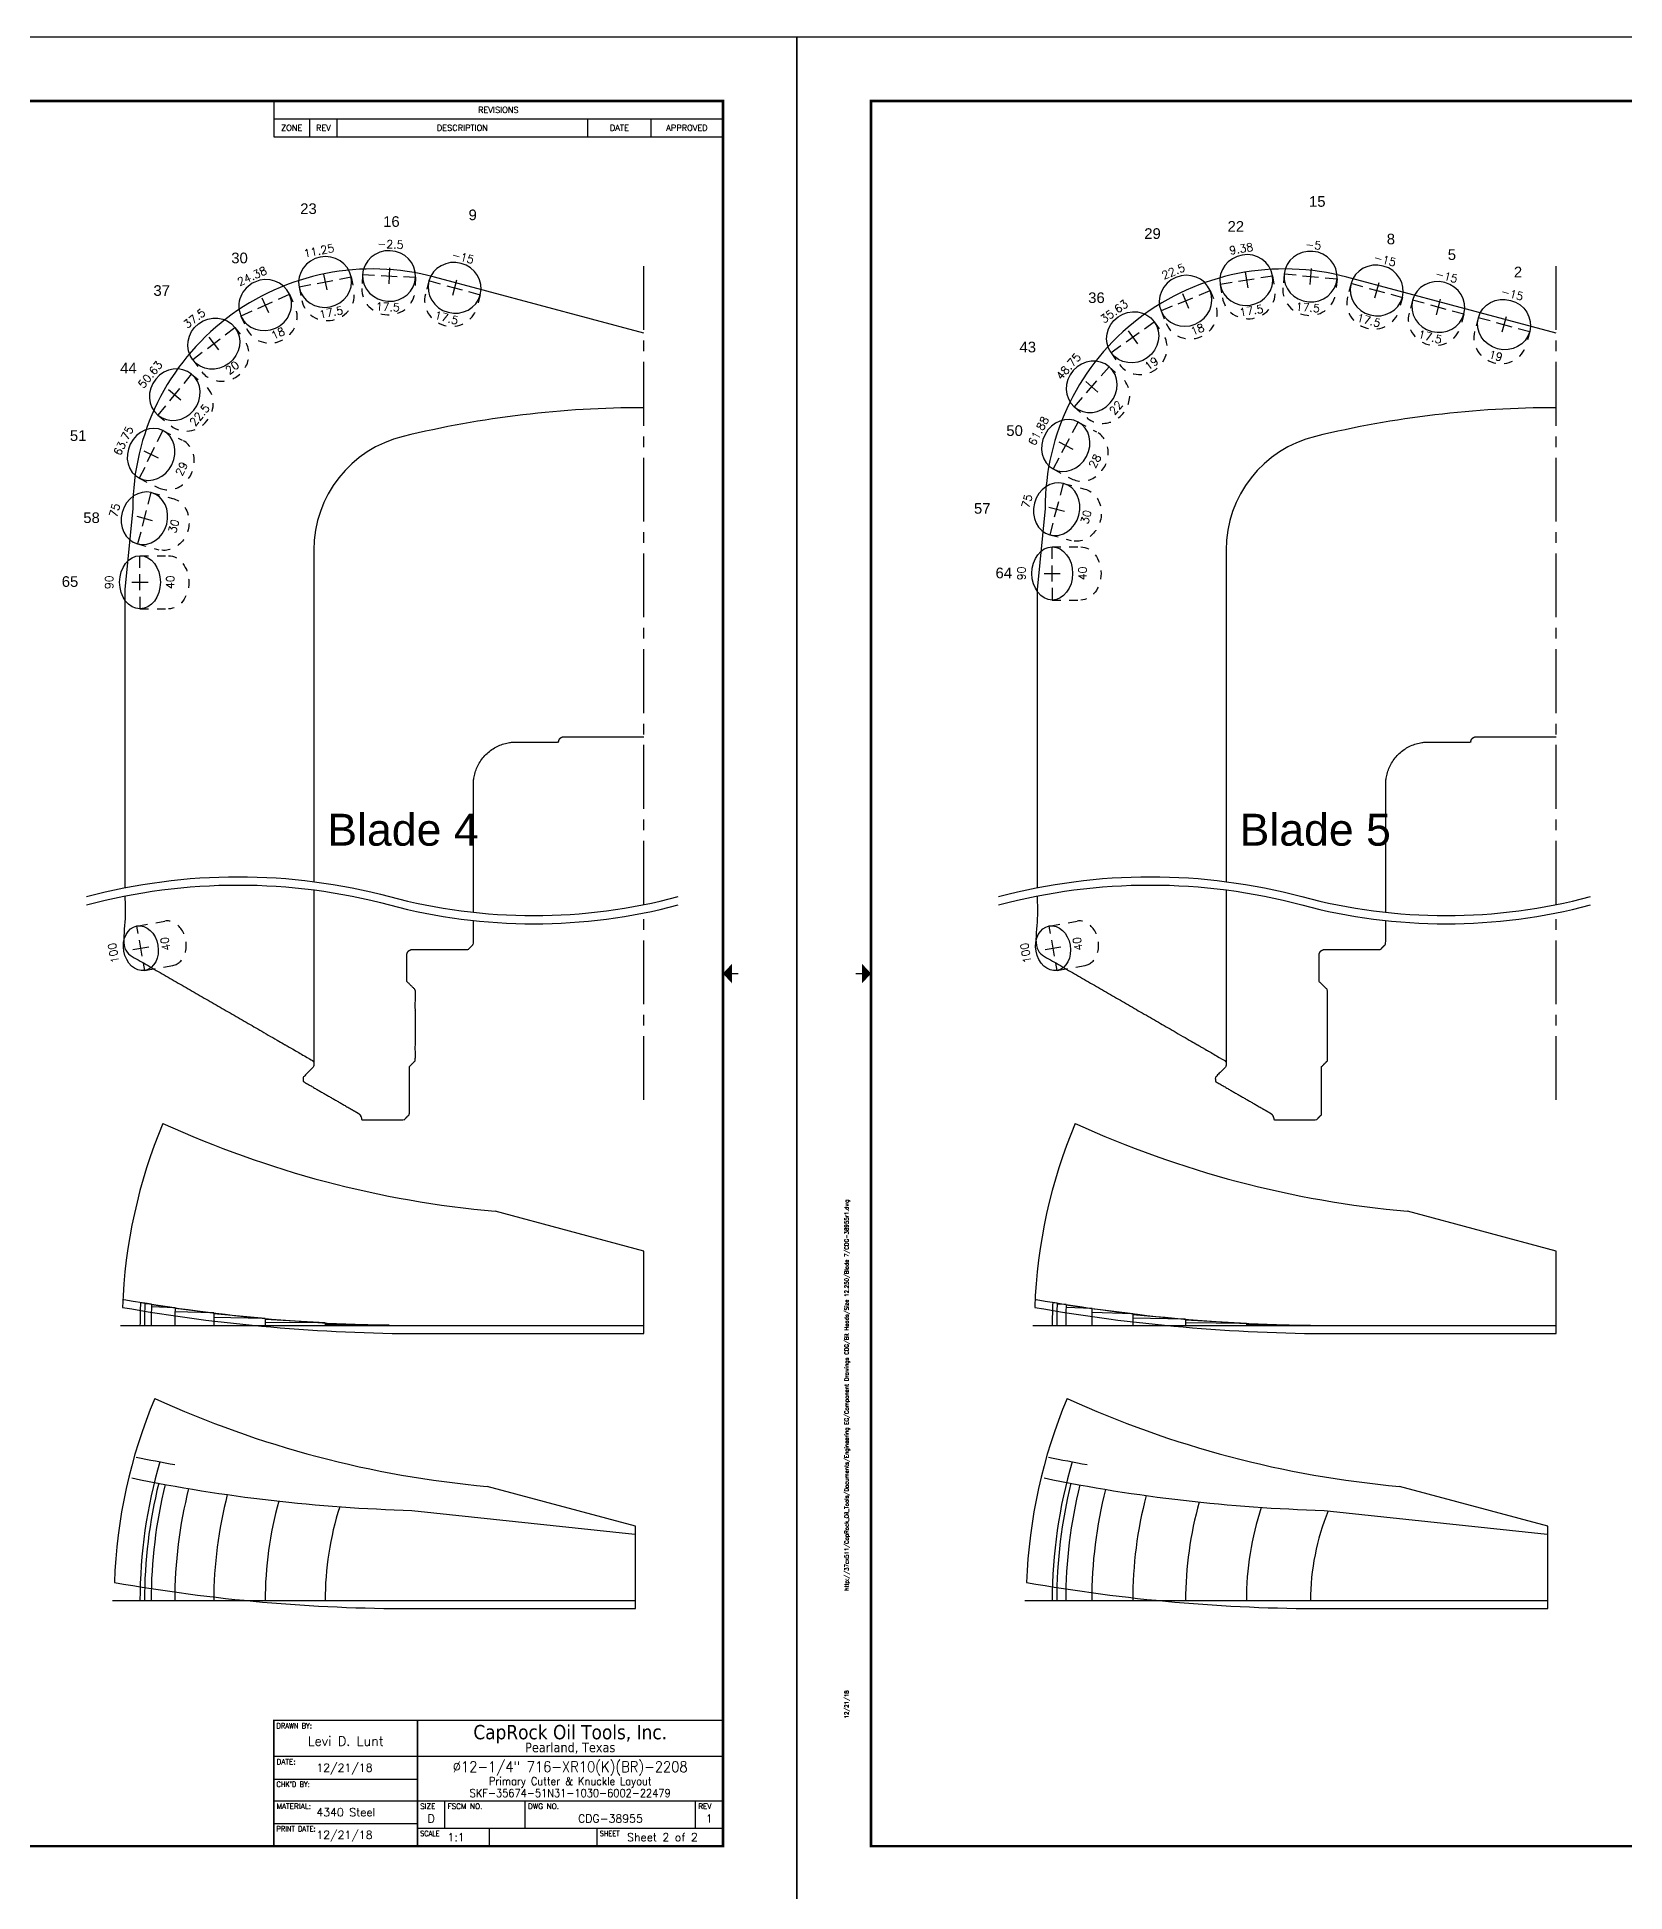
# Model space of a CAD drawing. Header units: inches. Extents: x -35.5 to 32.5, y -59 to 0.4.
# Drawn here: x -10.39 to 8.25, y -36.75 to -14.97 of the extents above; entities that cross this region are included whole.
import ezdxf
from ezdxf.enums import TextEntityAlignment as Align

# ---------------------------------------------------------------- set-up
doc = ezdxf.new("R2010")
doc.units = ezdxf.units.IN
doc.header["$MEASUREMENT"] = 0
doc.header["$PDMODE"] = 35
doc.linetypes.add('CENTER2', pattern=[1.125, 0.75, -0.125, 0.125, -0.125])
doc.linetypes.add('HIDDEN2', pattern=[0.1875, 0.125, -0.0625])
doc.layers.get('Defpoints').update_dxf_attribs({"color": 10})
doc.layers.add('Blade_4', color=7, linetype='Continuous', true_color=0x00cccc)
doc.layers.add('Blade_5', color=7, linetype='Continuous', true_color=0x0066cc)
for name, color, linetype in [('CLine', 5, 'CENTER2'), ('TEXT', 3, 'Continuous'), ('Title Block', 7, 'Continuous')]:
    doc.layers.add(name, color=color, linetype=linetype)
doc.styles.add('Block', font='tahoma.ttf')
doc.styles.add('RomanD', font='romand.shx', dxfattribs={"width": 0.9})
doc.styles.add('RomanS', font='romans')
doc.styles.get("Standard").update_dxf_attribs({"font": 'arial.ttf'})

# ---------------------------------------------------------------- blocks, each defined once
blk = doc.blocks.new('COT_Dblock')
at = {"layer": 'Defpoints'}
blk.add_point((33.812, 21.812), dxfattribs=at)
at = {"layer": 'Title Block'}
for p, q in [((27.857, 21.25), (27.857, 20.828)), ((27.857, 21.039), (33.13, 21.039)), ((28.278, 20.828), (28.278, 21.039)), ((28.599, 20.828), (28.599, 21.039)), ((31.544, 20.828), (31.544, 21.039)), ((32.286, 20.828), (32.286, 21.039)), ((27.857, 20.828), (33.13, 20.828)), ((29.544, 1.805), (27.857, 1.805)), ((27.857, 1.539), (29.544, 1.539)), ((27.857, 1.282), (33.13, 1.282)), ((29.865, 0.961), (29.865, 1.282)), ((30.81, 0.961), (30.81, 1.282)), ((32.809, 0.961), (32.809, 1.282)), ((27.857, 1.016), (29.544, 1.016)), ((29.544, 0.961), (33.13, 0.961)), ((30.388, 0.75), (30.388, 0.961)), ((31.653, 0.75), (31.653, 0.961))]:
    blk.add_line(p, q, dxfattribs=at)
at = {"layer": 'Title Block', "color": 8}
blk.add_lwpolyline([(0, 0), (34, 0), (34, 22), (0, 22)], close=True, dxfattribs=at)
at = {"layer": 'Title Block', "const_width": 0.03}
blk.add_lwpolyline([(33.13, 21.25), (0.87, 21.25), (0.87, 0.75), (33.13, 0.75)], close=True, dxfattribs=at)
at = {"layer": 'Title Block'}
for points, const_width in [([(0.69, 11), (0.765, 11)], 0.015), ([(33.31, 11), (33.235, 11)], 0.015), ([(27.857, 0.75), (27.857, 2.227), (33.13, 2.227)], 0.0169), ([(29.544, 0.75), (29.544, 2.227)], 0.0169), ([(29.544, 1.805), (33.13, 1.805)], 0.0169)]:
    blk.add_lwpolyline(points, dxfattribs=dict(at, const_width=const_width))
for points in [[(0.765, 10.887), (0.765, 11.113), (0.87, 11)], [(33.235, 10.887), (33.235, 11.113), (33.13, 11)]]:
    blk.add_solid(points, dxfattribs=at)
for s, height, style, p in [('REVISIONS', 0.0703, 'RomanS', (30.493, 21.145)), ('ZONE', 0.0703, 'RomanS', (28.067, 20.934)), ('REV', 0.0703, 'RomanS', (28.439, 20.934)), ('DESCRIPTION', 0.07031, 'RomanS', (30.071, 20.934)), ('DATE', 0.0703, 'RomanS', (31.915, 20.934)), ('APPROVED', 0.0703, 'RomanS', (32.708, 20.934)), ('CapRock Oil Tools, Inc.', 0.16875, 'Block', (31.337, 2.09)), ('Pearland, Texas', 0.1125, 'Block', (31.337, 1.91))]:
    blk.add_text(s, height=height, dxfattribs=dict(at, style=style)).set_placement(p, align=Align.MIDDLE_CENTER)
at = {"layer": 'Title Block', "style": 'RomanS'}
for s, width, p in [('DRAWN BY:', 0.86, (27.888, 2.195)), ("CHK'D BY:", 0.91, (27.888, 1.508)), ('PRINT DATE:', 0.78, (27.888, 0.985)), ('SCALE', 0.9, (29.575, 0.93)), ('SHEET', 0.9, (31.685, 0.93))]:
    blk.add_text(s, height=0.0625, dxfattribs=dict(at, width=width)).set_placement(p, align=Align.TOP_LEFT)
for s, p in [('DATE:', (27.888, 1.773)), ('MATERIAL:', (27.888, 1.25)), ('SIZE', (29.575, 1.25)), ('FSCM NO.', (29.896, 1.25)), ('DWG NO.', (30.841, 1.25)), ('REV', (32.841, 1.25))]:
    blk.add_text(s, height=0.0625, dxfattribs=at).set_placement(p, align=Align.TOP_LEFT)
at = {"layer": 'Title Block', "color": 3, "style": 'RomanS'}
blk.add_text('D', height=0.094, dxfattribs=at).set_placement((29.704, 1.121), align=Align.TOP_CENTER)
at = {"layer": 'Title Block', "color": 1, "style": 'RomanS', "flags": 8}
for tag, p in [('FNAME', (0.62, 3.75)), ('REVDATE', (0.62, 2.25)), ('USER', (0.62, 0.75))]:
    blk.add_attdef(tag, text='', height=0.047, rotation=90, dxfattribs=at).set_placement(p, align=Align.BOTTOM_LEFT)
at = {"layer": 'Title Block', "color": 3, "style": 'RomanS', "flags": 8}
blk.add_attdef('DRAWN', text='', height=0.11, dxfattribs=at).set_placement((28.7, 1.984), align=Align.MIDDLE_CENTER)
at = {"layer": 'Title Block', "color": 3, "style": 'RomanD', "width": 0.9, "flags": 8}
for tag, height, p in [('TITL1', 0.125, (31.337, 1.684)), ('TITL2', 0.094, (31.337, 1.514)), ('TITL3', 0.094, (31.337, 1.374))]:
    blk.add_attdef(tag, text='', height=height, dxfattribs=at).set_placement(p, align=Align.MIDDLE_CENTER)
at = {"layer": 'Title Block', "color": 3, "style": 'RomanS', "flags": 8}
for tag, p in [('DDATE', (28.356, 1.672)), ('CHECK', (28.356, 1.406)), ('MATRL', (28.356, 1.149)), ('PDATE', (28.356, 0.883)), ('SCALE', (29.896, 0.855)), ('SHEET', (32.005, 0.855))]:
    blk.add_attdef(tag, text='', height=0.094, dxfattribs=at).set_placement(p, align=Align.MIDDLE_LEFT)
for tag, p in [('FSCM#', (30.337, 1.121)), ('DWG#', (31.81, 1.121)), ('REV#', (32.97, 1.121))]:
    blk.add_attdef(tag, text='', height=0.094, dxfattribs=at).set_placement(p, align=Align.TOP_CENTER)
blk = doc.blocks.new('CMark')
at = {"layer": 'CLine'}
for p, q in [((-0.094, 0), (0.094, 0)), ((0, 0.094), (0, -0.094))]:
    blk.add_line(p, q, dxfattribs=at)
blk = doc.blocks.new('1313@40')
for p, q in [((-0.265, 0), (-0.177, 0)), ((0.177, 0), (0.264, 0))]:
    blk.add_line(p, q)
at = {"color": 8, "linetype": 'HIDDEN2'}
for p, q in [((-0.265, 0), (-0.265, -0.334)), ((0.264, 0), (0.264, -0.334))]:
    blk.add_line(p, q, dxfattribs=at)
blk.add_ellipse((0, 0), major_axis=(0.265, 0), ratio=0.765974)
blk.add_ellipse((0, -0.334), major_axis=(-0.265, 0), ratio=0.765974, start_param=0, end_param=3.141593, dxfattribs=at)
blk.add_blockref('CMark', (0, 0))
at = {"style": 'RomanS'}
blk.add_text('40', height=0.094, dxfattribs=at).set_placement((0, -0.292), align=Align.MIDDLE_CENTER)
blk.add_attdef('ANG', text='', height=0.094, dxfattribs=at).set_placement((0, 0.251), align=Align.BOTTOM_CENTER)
blk = doc.blocks.new('1613@30')
for p, q in [((-0.17, 0), (-0.312, 0)), ((0.171, 0), (0.312, 0))]:
    blk.add_line(p, q)
at = {"color": 8, "linetype": 'HIDDEN2', "ltscale": 0.5}
blk.add_line((-0.312, 0), (-0.312, -0.26), dxfattribs=at)
at = {"color": 8, "linetype": 'HIDDEN2', "ltscale": 0.5, "flags": 128}
blk.add_lwpolyline([(0.312, 0), (0.312, -0.26)], dxfattribs=at)
at = {"extrusion": (0, 0, -1)}
blk.add_ellipse((0, 0), major_axis=(-0.312, 0), ratio=0.866025, start_param=-3.141592653589793, end_param=3.141592653589793, dxfattribs=at)
at = {"color": 8, "linetype": 'HIDDEN2', "ltscale": 0.5, "extrusion": (0, 0, -1)}
blk.add_ellipse((0, -0.26), major_axis=(-0.312, 0), ratio=0.866025, start_param=3.068877, end_param=6.355901, dxfattribs=at)
blk.add_blockref('CMark', (0, 0))
at = {"style": 'RomanS'}
blk.add_text('30', height=0.094, dxfattribs=at).set_placement((0, -0.356), align=Align.MIDDLE_CENTER)
blk.add_attdef('ANG', text='', height=0.094, dxfattribs=at).set_placement((0, 0.287), align=Align.BOTTOM_CENTER)
blk = doc.blocks.new('1613@17.5')
for p, q in [((-0.17, 0), (-0.312, 0)), ((0.171, 0), (0.312, 0))]:
    blk.add_line(p, q)
at = {"color": 8, "linetype": 'HIDDEN2', "ltscale": 0.5}
blk.add_line((-0.312, 0), (-0.312, -0.159), dxfattribs=at)
at = {"color": 8, "linetype": 'HIDDEN2', "ltscale": 0.5, "flags": 128}
blk.add_lwpolyline([(0.312, 0), (0.312, -0.159)], dxfattribs=at)
at = {"extrusion": (0, 0, -1)}
blk.add_ellipse((0, 0), major_axis=(-0.312, 0), ratio=0.953717, start_param=-3.141592653589793, end_param=3.141592653589793, dxfattribs=at)
at = {"color": 8, "linetype": 'HIDDEN2', "ltscale": 0.5}
blk.add_ellipse((0, -0.159), major_axis=(0.312, 0), ratio=0.953717, start_param=3.141593, end_param=6.283185, dxfattribs=at)
blk.add_blockref('CMark', (0, 0))
at = {"style": 'RomanS'}
blk.add_text('17.5', height=0.094, dxfattribs=at).set_placement((0, -0.364), align=Align.MIDDLE_CENTER)
blk.add_attdef('ANG', text='', height=0.094, dxfattribs=at).set_placement((0, 0.298), align=Align.BOTTOM_CENTER)
blk = doc.blocks.new('1613@18')
for p, q in [((-0.17, 0), (-0.312, 0)), ((0.171, 0), (0.312, 0))]:
    blk.add_line(p, q)
at = {"color": 8, "linetype": 'HIDDEN2', "ltscale": 0.5}
blk.add_line((-0.312, 0), (-0.312, -0.159), dxfattribs=at)
at = {"color": 8, "linetype": 'HIDDEN2', "ltscale": 0.5, "flags": 128}
blk.add_lwpolyline([(0.312, 0), (0.312, -0.159)], dxfattribs=at)
at = {"extrusion": (0, 0, -1)}
blk.add_ellipse((0, 0), major_axis=(-0.312, 0), ratio=0.95104, start_param=-3.141592653589793, end_param=3.141592653589793, dxfattribs=at)
at = {"color": 8, "linetype": 'HIDDEN2', "ltscale": 0.5}
blk.add_ellipse((0, -0.161), major_axis=(0.312, 0), ratio=0.953717, start_param=3.141593, end_param=6.283185, dxfattribs=at)
blk.add_blockref('CMark', (0, 0))
at = {"style": 'RomanS'}
blk.add_text('18', height=0.094, dxfattribs=at).set_placement((0, -0.364), align=Align.MIDDLE_CENTER)
blk.add_attdef('ANG', text='', height=0.094, dxfattribs=at).set_placement((0, 0.298), align=Align.BOTTOM_CENTER)
blk = doc.blocks.new('1613@20')
for p, q in [((-0.17, 0), (-0.312, 0)), ((0.171, 0), (0.312, 0))]:
    blk.add_line(p, q)
at = {"color": 8, "linetype": 'HIDDEN2', "ltscale": 0.5}
blk.add_line((-0.312, 0), (-0.312, -0.178), dxfattribs=at)
at = {"color": 8, "linetype": 'HIDDEN2', "ltscale": 0.5, "flags": 128}
blk.add_lwpolyline([(0.312, 0), (0.312, -0.178)], dxfattribs=at)
blk.add_ellipse((0, 0), major_axis=(-0.312, 0), ratio=0.939693, start_param=-3.141592653589793, end_param=3.141592653589793)
at = {"color": 8, "linetype": 'HIDDEN2', "ltscale": 0.5}
blk.add_ellipse((0, -0.178), major_axis=(-0.312, 0), ratio=0.939693, start_param=0, end_param=3.141593, dxfattribs=at)
blk.add_blockref('CMark', (0, 0))
at = {"style": 'RomanS'}
blk.add_text('20', height=0.094, dxfattribs=at).set_placement((0, -0.356), align=Align.MIDDLE_CENTER)
blk.add_attdef('ANG', text='', height=0.094, dxfattribs=at).set_placement((0, 0.298), align=Align.BOTTOM_CENTER)
blk = doc.blocks.new('1613@22.5')
for p, q in [((-0.17, 0), (-0.312, 0)), ((0.171, 0), (0.312, 0))]:
    blk.add_line(p, q)
at = {"color": 8, "linetype": 'HIDDEN2', "ltscale": 0.5}
blk.add_line((-0.312, 0), (-0.312, -0.178), dxfattribs=at)
at = {"color": 8, "linetype": 'HIDDEN2', "ltscale": 0.5, "flags": 128}
blk.add_lwpolyline([(0.312, 0), (0.312, -0.178)], dxfattribs=at)
at = {"extrusion": (0, 0, -1)}
blk.add_ellipse((0, 0), major_axis=(-0.312, 0), ratio=0.92388, start_param=-3.141592653589793, end_param=3.141592653589793, dxfattribs=at)
at = {"color": 8, "linetype": 'HIDDEN2', "ltscale": 0.5}
blk.add_ellipse((0, -0.199), major_axis=(0.312, 0), ratio=0.92388, start_param=3.141593, end_param=6.283185, dxfattribs=at)
blk.add_blockref('CMark', (0, 0))
at = {"style": 'RomanS'}
blk.add_text('22.5', height=0.094, dxfattribs=at).set_placement((0, -0.377), align=Align.MIDDLE_CENTER)
blk.add_attdef('ANG', text='', height=0.094, dxfattribs=at).set_placement((0, 0.298), align=Align.BOTTOM_CENTER)
blk = doc.blocks.new('1613@29')
for p, q in [((-0.17, 0), (-0.313, 0)), ((0.171, 0), (0.312, 0))]:
    blk.add_line(p, q)
at = {"color": 8, "linetype": 'HIDDEN2', "ltscale": 0.5}
blk.add_line((-0.313, 0), (-0.313, -0.252), dxfattribs=at)
at = {"color": 8, "linetype": 'HIDDEN2', "ltscale": 0.5, "flags": 128}
blk.add_lwpolyline([(0.312, 0), (0.312, -0.252)], dxfattribs=at)
blk.add_ellipse((0, 0), major_axis=(-0.312, 0), ratio=0.874624, start_param=3.141593, end_param=9.424778)
at = {"color": 8, "linetype": 'HIDDEN2', "ltscale": 0.5}
blk.add_ellipse((0, -0.252), major_axis=(-0.312, 0), ratio=0.874624, start_param=0, end_param=3.141593, dxfattribs=at)
blk.add_blockref('CMark', (0, 0))
at = {"style": 'RomanS'}
blk.add_text('29', height=0.094, dxfattribs=at).set_placement((0.006, -0.395), align=Align.MIDDLE_CENTER)
blk.add_attdef('ANG', text='', height=0.094, dxfattribs=at).set_placement((0, 0.287), align=Align.BOTTOM_CENTER)
blk = doc.blocks.new('1613@40')
for p, q in [((-0.17, 0), (-0.312, 0)), ((0.171, 0), (0.312, 0))]:
    blk.add_line(p, q)
at = {"color": 8, "linetype": 'HIDDEN2', "ltscale": 0.5}
blk.add_line((-0.312, 0), (-0.312, -0.334), dxfattribs=at)
at = {"color": 8, "linetype": 'HIDDEN2', "ltscale": 0.5, "flags": 128}
blk.add_lwpolyline([(0.312, 0), (0.312, -0.334)], dxfattribs=at)
at = {"extrusion": (0, 0, -1)}
blk.add_ellipse((0, 0), major_axis=(-0.312, 0), ratio=0.76608, start_param=3.141593, end_param=9.424778, dxfattribs=at)
at = {"color": 8, "linetype": 'HIDDEN2', "ltscale": 0.5, "extrusion": (0, 0, -1)}
blk.add_ellipse((0, -0.334), major_axis=(-0.312, 0), ratio=0.76608, start_param=3.141593, end_param=6.283185, dxfattribs=at)
blk.add_blockref('CMark', (0, 0))
at = {"style": 'RomanS'}
blk.add_text('40', height=0.094, dxfattribs=at).set_placement((0, -0.356), align=Align.MIDDLE_CENTER)
blk.add_attdef('ANG', text='', height=0.094, dxfattribs=at).set_placement((0, 0.287), align=Align.BOTTOM_CENTER)
blk = doc.blocks.new('1613@19')
for p, q in [((-0.17, 0), (-0.313, 0)), ((0.171, 0), (0.312, 0))]:
    blk.add_line(p, q)
at = {"color": 8, "linetype": 'HIDDEN2', "ltscale": 0.5}
blk.add_line((-0.313, 0), (-0.313, -0.169), dxfattribs=at)
at = {"color": 8, "linetype": 'HIDDEN2', "ltscale": 0.5, "flags": 128}
blk.add_lwpolyline([(0.312, 0), (0.312, -0.169)], dxfattribs=at)
at = {"extrusion": (0, 0, -1)}
blk.add_ellipse((0, 0), major_axis=(-0.312, 0), ratio=0.945519, start_param=3.141593, end_param=9.424778, dxfattribs=at)
at = {"color": 8, "linetype": 'HIDDEN2', "ltscale": 0.5}
blk.add_ellipse((0, -0.169), major_axis=(0.312, 0), ratio=0.945519, start_param=3.141593, end_param=6.283185, dxfattribs=at)
blk.add_blockref('CMark', (0, 0))
at = {"style": 'RomanS'}
blk.add_text('19', height=0.094, dxfattribs=at).set_placement((0, -0.379), align=Align.MIDDLE_CENTER)
blk.add_attdef('ANG', text='', height=0.094, dxfattribs=at).set_placement((0, 0.298), align=Align.BOTTOM_CENTER)
blk = doc.blocks.new('1613@22')
for p, q in [((-0.17, 0), (-0.313, 0)), ((0.171, 0), (0.312, 0))]:
    blk.add_line(p, q)
at = {"color": 8, "linetype": 'HIDDEN2', "ltscale": 0.5}
blk.add_line((-0.313, 0), (-0.313, -0.195), dxfattribs=at)
at = {"color": 8, "linetype": 'HIDDEN2', "ltscale": 0.5, "flags": 128}
blk.add_lwpolyline([(0.312, 0), (0.312, -0.195)], dxfattribs=at)
blk.add_ellipse((0, 0), major_axis=(-0.312, 0), ratio=0.927168, start_param=3.141593, end_param=9.424778)
at = {"color": 8, "linetype": 'HIDDEN2', "ltscale": 0.5}
blk.add_ellipse((0, -0.195), major_axis=(-0.312, 0), ratio=0.927168, start_param=0, end_param=3.141593, dxfattribs=at)
blk.add_blockref('CMark', (0, 0))
at = {"style": 'RomanS'}
blk.add_text('22', height=0.094, dxfattribs=at).set_placement((0.003, -0.376), align=Align.MIDDLE_CENTER)
blk.add_attdef('ANG', text='', height=0.094, dxfattribs=at).set_placement((0, 0.287), align=Align.BOTTOM_CENTER)
blk = doc.blocks.new('1613@28')
for p, q in [((-0.17, 0), (-0.313, 0)), ((0.171, 0), (0.312, 0))]:
    blk.add_line(p, q)
at = {"color": 8, "linetype": 'HIDDEN2', "ltscale": 0.5}
blk.add_line((-0.313, 0), (-0.313, -0.244), dxfattribs=at)
at = {"color": 8, "linetype": 'HIDDEN2', "ltscale": 0.5, "flags": 128}
blk.add_lwpolyline([(0.312, 0), (0.312, -0.244)], dxfattribs=at)
blk.add_ellipse((0, 0), major_axis=(-0.312, 0), ratio=0.882944, start_param=3.141593, end_param=9.424778)
at = {"color": 8, "linetype": 'HIDDEN2', "ltscale": 0.5}
blk.add_ellipse((0, -0.244), major_axis=(-0.312, 0), ratio=0.882944, start_param=0, end_param=3.141593, dxfattribs=at)
blk.add_blockref('CMark', (0, 0))
at = {"style": 'RomanS'}
blk.add_text('28', height=0.094, dxfattribs=at).set_placement((0, -0.389), align=Align.MIDDLE_CENTER)
blk.add_attdef('ANG', text='', height=0.094, dxfattribs=at).set_placement((0, 0.287), align=Align.BOTTOM_CENTER)

msp = doc.modelspace()

# ---------------------------------------------------------------- linework, layer by layer
for p, q in [((-3.27051, -18.44541), (-5.72851, -17.78679)), ((7.44211, -18.44541), (4.98411, -17.78679)), ((-9.27051, -20.50466), (-9.36426, -21.45475)), ((1.44211, -20.50466), (1.34836, -21.45475)), ((-9.36426, -21.45475), (-9.36426, -24.9589)), ((1.34836, -21.45475), (1.34836, -24.9589)), ((-7.14551, -24.98469), (-7.14551, -27.01584)), ((3.56711, -24.98469), (3.56711, -27.01584))]:
    msp.add_line(p, q)
at = {"color": 7, "linetype": 'Continuous'}
for p, q in [((-3.27051, -29.22727), (-5.01374, -28.76017)), ((7.44211, -29.22727), (5.69888, -28.76017)), ((-3.27051, -30.19602), (-3.27051, -29.22727)), ((7.44211, -30.19602), (7.44211, -29.22727)), ((-5.89551, -30.19602), (-3.27051, -30.19602)), ((4.81711, -30.19602), (7.44211, -30.19602)), ((-3.36624, -32.45811), (-5.10946, -31.99101)), ((7.34638, -32.45811), (5.60315, -31.99101)), ((-3.36624, -33.42686), (-3.36624, -32.45811)), ((7.34638, -33.42686), (7.34638, -32.45811)), ((-5.99124, -33.42686), (-3.36624, -33.42686)), ((4.72138, -33.42686), (7.34638, -33.42686))]:
    msp.add_line(p, q, dxfattribs=at)
for points in [[(-9.81547, -25.06333, -0.1312544), (-6.25431, -25.06333, 0.1312544), (-2.86736, -25.06333)], [(0.89714, -25.06333, -0.1312544), (4.45831, -25.06333, 0.1312544), (7.84526, -25.06333)], [(-9.81547, -25.16084, -0.1312544), (-6.25431, -25.16084, 0.1312544), (-2.86736, -25.16084)], [(0.89714, -25.16084, -0.1312544), (4.45831, -25.16084, 0.1312544), (7.84526, -25.16084)]]:
    msp.add_lwpolyline(points, format="xyb")
for centre, radius, start, end in [((-6.45676, -20.50466), 2.81375, 75, 180), ((4.25586, -20.50466), 2.81375, 75, 180), ((-3.27051, -30.10227), 6.125, 157.195623, 177.995729), ((7.44211, -30.10227), 6.125, 157.195623, 177.995729), ((-5.89551, -10.19602), 20, 259.932245, 270), ((4.81711, -10.19602), 20, 259.932245, 270), ((-3.36624, -33.33311), 6.125, 157.195623, 177.995729), ((7.34638, -33.33311), 6.125, 157.195623, 177.995729), ((-5.99124, -13.42686), 20, 259.932245, 270), ((4.72138, -13.42686), 20, 259.932245, 270)]:
    msp.add_arc(centre, radius, start, end)
for centre in [(-3.94179, -16.80815), (6.77083, -16.80815), (-4.03752, -20.03899), (6.6751, -20.03899)]:
    msp.add_arc(centre, 12, 245.507161, 264.875, dxfattribs=at)
for points in [[(-9.36426, -25.0564), (-9.36426, -25.3866), (-9.36426, -25.7168), (-8.44239, -26.24904), (-7.52051, -26.78129), (-7.34083, -26.88503), (-7.16114, -26.98877), (-7.14551, -26.9978), (-7.14551, -27.01584), (-7.14551, -27.03159), (-7.14551, -27.04735), (-7.14551, -27.0603), (-7.15467, -27.06945), (-7.21259, -27.12737), (-7.27051, -27.1853), (-7.27051, -27.20977), (-7.27051, -27.23424), (-6.9502, -27.41917), (-6.62989, -27.60411), (-6.58301, -27.63117), (-6.58301, -27.6853), (-6.33426, -27.6853), (-6.08551, -27.6853), (-6.05426, -27.65405), (-6.02301, -27.6228), (-6.02301, -27.34155), (-6.02301, -27.0603), (-5.98794, -27.02522), (-5.95286, -26.99015), (-5.95286, -26.57467), (-5.95286, -26.1592), (-6.00231, -26.10975), (-6.05176, -26.0603), (-6.05176, -25.90405), (-6.05176, -25.7478), (-6.05176, -25.6853), (-5.98926, -25.6853), (-5.66114, -25.6853), (-5.33301, -25.6853), (-5.30176, -25.65405), (-5.27051, -25.6228), (-5.27051, -25.48371), (-5.27051, -25.34462)], [(1.34836, -25.0564), (1.34836, -25.3866), (1.34836, -25.7168), (2.27023, -26.24904), (3.19211, -26.78129), (3.37179, -26.88503), (3.55148, -26.98877), (3.56711, -26.9978), (3.56711, -27.01584), (3.56711, -27.03159), (3.56711, -27.04735), (3.56711, -27.0603), (3.55795, -27.06945), (3.50003, -27.12737), (3.44211, -27.1853), (3.44211, -27.20977), (3.44211, -27.23424), (3.76242, -27.41917), (4.08273, -27.60411), (4.12961, -27.63117), (4.12961, -27.6853), (4.37836, -27.6853), (4.62711, -27.6853), (4.65836, -27.65405), (4.68961, -27.6228), (4.68961, -27.34155), (4.68961, -27.0603), (4.72468, -27.02522), (4.75976, -26.99015), (4.75976, -26.57467), (4.75976, -26.1592), (4.71031, -26.10975), (4.66086, -26.0603), (4.66086, -25.90405), (4.66086, -25.7478), (4.66086, -25.6853), (4.72336, -25.6853), (5.05148, -25.6853), (5.37961, -25.6853), (5.41086, -25.65405), (5.44211, -25.6228), (5.44211, -25.48371), (5.44211, -25.34462)]]:
    msp.add_rational_spline(points, [1, 1, 1, 1, 1, 1, 1, 0.866025403784, 1, 1, 1, 0.923879532511, 1, 1, 1, 1, 1, 1, 1, 0.866025403784, 1, 1, 1, 1, 1, 1, 1, 1, 1, 1, 1, 1, 1, 1, 1, 0.707106781187, 1, 1, 1, 1, 1, 1, 1], degree=2, knots=[4.59383811, 4.59383811, 4.59383811, 4.8139707, 4.8139707, 5.8139707, 5.8139707, 6.8139707, 6.8139707, 7.86116825, 7.86116825, 8.86116825, 8.86116825, 9.64656642, 9.64656642, 10.64656642, 10.64656642, 11.64656642, 11.64656642, 12.64656642, 12.64656642, 13.69376397, 13.69376397, 14.69376397, 14.69376397, 15.69376397, 15.69376397, 16.69376397, 16.69376397, 17.69376397, 17.69376397, 18.69376397, 18.69376397, 19.69376397, 19.69376397, 20.69376397, 20.69376397, 22.26456029, 22.26456029, 23.26456029, 23.26456029, 24.26456029, 24.26456029, 24.41291801, 24.41291801, 24.41291801], dxfattribs=at)
at = {"layer": 'CLine'}
for p, q in [((-3.27051, -27.45205), (-3.27051, -25.255)), ((7.44211, -27.45205), (7.44211, -25.255))]:
    msp.add_line(p, q, dxfattribs=at)
at = {"layer": 'Defpoints', "linetype": 'Continuous'}
for p, q in [((-9.41405, -30.10227), (-3.27051, -30.10227)), ((1.29857, -30.10227), (7.44211, -30.10227)), ((-5.9937, -32.27256), (-3.37617, -32.55133)), ((4.71892, -32.27256), (7.33645, -32.55133)), ((-9.50978, -33.33311), (-3.36624, -33.33311)), ((1.20284, -33.33311), (7.34638, -33.33311))]:
    msp.add_line(p, q, dxfattribs=at)
at = {"layer": 'Defpoints'}
for centre, radius, start, end in [((-5.89551, -10.19602), 19.90625, 259.932245, 270), ((4.81711, -10.19602), 19.90625, 259.932245, 270), ((-5.47767, -13.40462), 18.625, 258.376864, 259.797239), ((5.23495, -13.40462), 18.625, 258.376864, 259.797239), ((-5.47767, -13.40462), 18.875, 258.376864, 268.433365), ((5.23495, -13.40462), 18.875, 258.376864, 268.433365)]:
    msp.add_arc(centre, radius, start, end, dxfattribs=at)
at = {"layer": 'TEXT'}
for p, q in [((-9.12789, -29.83808), (-9.18013, -29.83572)), ((-9.17985, -29.82953), (-9.12789, -29.83808)), ((-9.05004, -29.85073), (-9.1283, -29.84732)), ((-9.05004, -29.85073), (-9.1279, -29.83824)), ((1.58474, -29.83808), (1.53248, -29.83572)), ((1.58474, -29.83808), (1.53277, -29.82953)), ((1.58473, -29.83837), (1.69009, -29.85513)), ((-8.77385, -29.89307), (-9.05134, -29.88252)), ((-9.05013, -29.8527), (-8.77385, -29.89307)), ((-8.31773, -29.95435), (-8.77546, -29.94094)), ((-8.77405, -29.89841), (-8.31773, -29.95435)), ((-7.71542, -30.0189), (-8.319, -30.00758)), ((-7.71542, -30.0189), (-8.31799, -29.96358)), ((-7.01206, -30.07093), (-7.71604, -30.06503)), ((-7.01206, -30.07093), (-7.71563, -30.0314)), ((1.69009, -29.85513), (1.58419, -29.85058)), ((1.99356, -29.901), (1.68871, -29.88974)), ((1.68999, -29.8575), (1.99356, -29.901)), ((2.47293, -29.96376), (1.99196, -29.95035)), ((2.47293, -29.96376), (1.99335, -29.90689)), ((3.09267, -30.02744), (2.47173, -30.01675)), ((2.47267, -29.97352), (3.09267, -30.02744)), ((3.80625, -30.07659), (3.09246, -30.04029)), ((-6.26088, -30.09891), (-7.01219, -30.09807)), ((-6.26088, -30.09891), (-7.01215, -30.08512)), ((3.80625, -30.07659), (3.09213, -30.07154)), ((4.55964, -30.1006), (3.80616, -30.10017)), ((4.55964, -30.1006), (3.80618, -30.09086))]:
    msp.add_line(p, q, dxfattribs=at)
for centre, radius, start in [((-3.27051, -30.10227), 5.91563, 177.356756), ((-3.27051, -30.10227), 5.86333, 177.417495), ((7.44211, -30.10227), 5.91563, 177.356756), ((7.44211, -30.10227), 5.86332, 177.417512), ((-3.27051, -30.10227), 5.785, 177.507937), ((-3.27051, -30.10227), 5.50731, 177.823096), ((-3.27051, -30.10227), 5.04938, 178.321318), ((-3.27051, -30.10227), 4.44569, 178.925523), ((7.44211, -30.10227), 5.75732, 177.539746), ((7.44211, -30.10227), 5.45226, 177.884488), ((7.44211, -30.10227), 4.97111, 178.403384), ((7.44211, -30.10227), 4.35008, 179.014311), ((-3.27051, -30.10227), 3.74168, 179.520113), ((-3.27051, -30.10227), 2.99037, 179.93575), ((7.44211, -30.10227), 3.63595, 179.595286), ((7.44211, -30.10227), 2.88246, 179.966903), ((-3.36624, -33.33311), 5.8199, 163.729152), ((7.34638, -33.33311), 5.8199, 163.729152), ((-3.36624, -33.33311), 5.7676, 166.16947), ((-3.36624, -33.33311), 5.68928, 166.12402), ((-3.36624, -33.33311), 5.41158, 165.924358), ((7.34638, -33.33311), 5.76759, 166.169462), ((7.34638, -33.33311), 5.66159, 166.106864), ((7.34638, -33.33311), 5.35653, 165.877077), ((-3.36624, -33.33311), 4.95365, 165.441682), ((-3.36624, -33.33311), 4.34996, 164.420337), ((-3.36624, -33.33311), 3.64595, 162.393516), ((7.34638, -33.33311), 4.87538, 165.336778), ((7.34638, -33.33311), 4.25436, 164.207029), ((7.34638, -33.33311), 3.54022, 161.978257), ((7.34638, -33.33311), 2.78674, 157.74541)]:
    msp.add_arc(centre, radius, start, 180, dxfattribs=at)

# ---------------------------------------------------------------- block references
at = {"rotation": 99.99999999999999}
for p in [(-9.17601, -25.66957), (1.53661, -25.66957)]:
    msp.add_blockref('1313@40', p, dxfattribs=at).add_auto_attribs({'ANG': '100'})
at = {"layer": 'Blade_4'}
for name, p, rotation, values in [('1613@17.5', (-7.01219, -17.84345), 11.25, {'ANG': '11.25'}), ('1613@17.5', (-6.26088, -17.77345), 357.5000000000001, {'ANG': '-2.5'}), ('1613@17.5', (-5.49188, -17.91269), 345, {'ANG': '-15'}), ('1613@18', (-7.7162, -18.11501), 24.38000000000001, {'ANG': '24.38'}), ('1613@20', (-8.31989, -18.5677), 37.50000000000001, {'ANG': '37.5'}), ('1613@22.5', (-8.77782, -19.16742), 50.63, {'ANG': '50.63'}), ('1613@29', (-9.05552, -19.86903), 63.75, {'ANG': '63.75'}), ('1613@30', (-9.13384, -20.61977), 75.00000000000001, {'ANG': '75'}), ('1613@40', (-9.18614, -21.37095), 90, {'ANG': '90'})]:
    msp.add_blockref(name, p, dxfattribs=dict(at, rotation=rotation)).add_auto_attribs(values)
at = {"layer": 'Blade_5'}
for name, p, rotation, values in [('1613@17.5', (3.80616, -17.82082), 9.38, {'ANG': '9.38'}), ('1613@17.5', (4.55964, -17.78041), 355, {'ANG': '-5'}), ('1613@18', (3.09202, -18.0645), 22.5, {'ANG': '22.5'}), ('1613@17.5', (5.33693, -17.94383), 345, {'ANG': '-15'}), ('1613@17.5', (6.05936, -18.1374), 345, {'ANG': '-15'}), ('1613@19', (2.471, -18.4931), 35.63, {'ANG': '35.63'}), ('1613@19', (6.83191, -18.3444), 345, {'ANG': '-15'}), ('1613@22', (1.98985, -19.07436), 48.75000000000001, {'ANG': '48.75'}), ('1613@28', (1.68479, -19.76451), 61.88000000000001, {'ANG': '61.88'}), ('1613@30', (1.57879, -20.51159), 75.00000000000001, {'ANG': '75'}), ('1613@40', (1.52648, -21.26771), 90, {'ANG': '90'})]:
    msp.add_blockref(name, p, dxfattribs=dict(at, rotation=rotation)).add_auto_attribs(values)
at = {"layer": 'Title Block'}
ref = msp.add_blockref('COT_Dblock', (-1.47119, -36.96734), dxfattribs=at)
ref.add_attrib('REVDATE', '12/21/18', dxfattribs={"color": 1, "height": 0.047, "rotation": 90, "style": 'RomanS', "flags": 8}).set_placement((-0.85119, -34.71734), align=Align.BOTTOM_LEFT)
ref.add_attrib('FNAME', 'http://37cx511/CapRock_Oil_Tools/Documents/Engineering EG/Component Drawings CDG/Bit Heads/Size 12.250/Blade 7/CDG-38955r1.dwg', dxfattribs={"color": 1, "height": 0.047, "rotation": 90, "style": 'RomanS', "flags": 8}).set_placement((-0.85119, -33.21734), align=Align.BOTTOM_LEFT)

# ---------------------------------------------------------------- texts
at = {"layer": 'Blade_4'}
for s, p in [('23', (-7.30473, -17.04549)), ('9', (-5.32777, -17.11797)), ('16', (-6.33124, -17.19662)), ('30', (-8.11425, -17.62411)), ('37', (-9.02824, -18.00688)), ('44', (-9.41918, -18.91797)), ('51', (-10.00952, -19.71111)), ('58', (-9.85215, -20.67526)), ('65', (-10.10512, -21.42522))]:
    msp.add_text(s, height=0.125, dxfattribs=at).set_placement(p)
at = {"layer": 'Blade_5'}
for s, p in [('15', (4.5416, -16.96068)), ('29', (2.6068, -17.33761)), ('22', (3.58497, -17.25334)), ('8', (5.45476, -17.40174)), ('5', (6.17106, -17.58509)), ('2', (6.94734, -17.7896)), ('36', (1.94859, -18.09114)), ('43', (1.14165, -18.67079)), ('50', (0.98699, -19.65213)), ('57', (0.6075, -20.56572)), ('64', (0.86047, -21.3241))]:
    msp.add_text(s, height=0.125, dxfattribs=at).set_placement(p)
at = {"layer": 'TEXT', "insert": (-6.98625, -24.09025), "char_height": 0.375, "attachment_point": 1, "bg_fill": 3, "box_fill_scale": 1.5, "bg_fill_color": 256, "bg_fill_transparency": 0}
msp.add_mtext_dynamic_manual_height_columns('Blade 4', width=3.4893174, gutter_width=1, heights=[0], dxfattribs=at)

# ---------------------------------------------------------------- next in the draw order: linework, layer by layer
msp.add_lwpolyline([(-3.27051, -19.32041, 0.05945018), (-6.09404, -19.65732, 0.34623726), (-7.14551, -20.99371), (-7.14551, -24.88718)], format="xyb")
at = {"color": 7, "linetype": 'Continuous'}
msp.add_rational_spline([(-5.27051, -25.24712), (-5.27051, -24.49746), (-5.27051, -23.7478), (-5.27051, -23.2478), (-4.77051, -23.2478), (-4.52051, -23.2478), (-4.27051, -23.2478), (-4.27051, -23.22191), (-4.25221, -23.2036), (-4.2339, -23.1853), (-4.20801, -23.1853), (-3.73926, -23.1853), (-3.27051, -23.1853)], [1, 1, 1, 0.707106781187, 1, 1, 1, 0.923879532511, 1, 0.923879532511, 1, 1, 1], degree=2, knots=[24.46492013, 24.46492013, 24.46492013, 25.26456029, 25.26456029, 26.83535662, 26.83535662, 27.83535662, 27.83535662, 28.62075478, 28.62075478, 29.40615295, 29.40615295, 30.40615295, 30.40615295, 30.40615295], dxfattribs=at)
at = {"layer": 'CLine'}
msp.add_line((-3.27051, -25.1575), (-3.27051, -17.64069), dxfattribs=at)

# ---------------------------------------------------------------- next in the draw order: block references
at = {"layer": 'Title Block'}
ref = msp.add_blockref('COT_Dblock', (-35.47119, -36.96734), dxfattribs=at)
ref.add_attrib('TITL1', 'Ø12-1/4" 716-XR10(K)(BR)-2208', dxfattribs={"color": 3, "height": 0.125, "style": 'RomanD', "width": 0.9, "flags": 8}).set_placement((-4.13416, -35.28382), align=Align.MIDDLE_CENTER)
ref.add_attrib('TITL2', 'Primary Cutter & Knuckle Layout', dxfattribs={"color": 3, "height": 0.094, "style": 'RomanD', "width": 0.9, "flags": 8}).set_placement((-4.13416, -35.45302), align=Align.MIDDLE_CENTER)
ref.add_attrib('TITL3', 'SKF-35674-51N31-1030-6002-22479', dxfattribs={"color": 3, "height": 0.094, "style": 'RomanD', "width": 0.9, "flags": 8}).set_placement((-4.13416, -35.59342), align=Align.MIDDLE_CENTER)
ref.add_attrib('DWG#', 'CDG-38955', dxfattribs={"color": 3, "height": 0.094, "style": 'RomanS', "flags": 8}).set_placement((-3.66166, -35.84609), align=Align.TOP_CENTER)
ref.add_attrib('REV#', '1', dxfattribs={"color": 3, "height": 0.094, "style": 'RomanS', "flags": 8}).set_placement((-2.5015, -35.84609), align=Align.TOP_CENTER)
ref.add_attrib('SHEET', 'Sheet 2 of 2', dxfattribs={"color": 3, "height": 0.094, "style": 'RomanS', "flags": 8}).set_placement((-3.46588, -36.11188), align=Align.MIDDLE_LEFT)
ref.add_attrib('SCALE', '1:1', dxfattribs={"color": 3, "height": 0.094, "style": 'RomanS', "flags": 8}).set_placement((-5.57525, -36.11188), align=Align.MIDDLE_LEFT)
ref.add_attrib('DRAWN', 'Levi D. Lunt', dxfattribs={"color": 3, "height": 0.11, "style": 'RomanS', "flags": 8}).set_placement((-6.77088, -34.98297), align=Align.MIDDLE_CENTER)
ref.add_attrib('DDATE', '12/21/18', dxfattribs={"color": 3, "height": 0.094, "style": 'RomanS', "flags": 8}).set_placement((-7.11529, -35.29555), align=Align.MIDDLE_LEFT)
ref.add_attrib('MATRL', '4340 Steel', dxfattribs={"color": 3, "height": 0.094, "style": 'RomanS', "flags": 8}).set_placement((-7.11529, -35.81867), align=Align.MIDDLE_LEFT)
ref.add_attrib('PDATE', '12/21/18', dxfattribs={"color": 3, "height": 0.094, "style": 'RomanS', "flags": 8}).set_placement((-7.11529, -36.08445), align=Align.MIDDLE_LEFT)

# ---------------------------------------------------------------- next in the draw order: texts
at = {"layer": 'TEXT', "insert": (3.72637, -24.09025), "char_height": 0.375, "attachment_point": 1, "bg_fill": 3, "box_fill_scale": 1.5, "bg_fill_color": 256, "bg_fill_transparency": 0}
msp.add_mtext_dynamic_manual_height_columns('Blade 5', width=3.4893174, gutter_width=1, heights=[0], dxfattribs=at)

# ---------------------------------------------------------------- next in the draw order: linework, layer by layer
msp.add_lwpolyline([(7.44211, -19.32041, 0.05945018), (4.61858, -19.65732, 0.34623726), (3.56711, -20.99371), (3.56711, -24.88718)], format="xyb")
at = {"color": 7, "linetype": 'Continuous'}
msp.add_rational_spline([(5.44211, -25.24712), (5.44211, -24.49746), (5.44211, -23.7478), (5.44211, -23.2478), (5.94211, -23.2478), (6.19211, -23.2478), (6.44211, -23.2478), (6.44211, -23.22191), (6.46041, -23.2036), (6.47872, -23.1853), (6.50461, -23.1853), (6.97336, -23.1853), (7.44211, -23.1853)], [1, 1, 1, 0.707106781187, 1, 1, 1, 0.923879532511, 1, 0.923879532511, 1, 1, 1], degree=2, knots=[24.46492013, 24.46492013, 24.46492013, 25.26456029, 25.26456029, 26.83535662, 26.83535662, 27.83535662, 27.83535662, 28.62075478, 28.62075478, 29.40615295, 29.40615295, 30.40615295, 30.40615295, 30.40615295], dxfattribs=at)
at = {"layer": 'CLine'}
msp.add_line((7.44211, -25.1575), (7.44211, -17.64069), dxfattribs=at)

doc.saveas('drawing.dxf')
